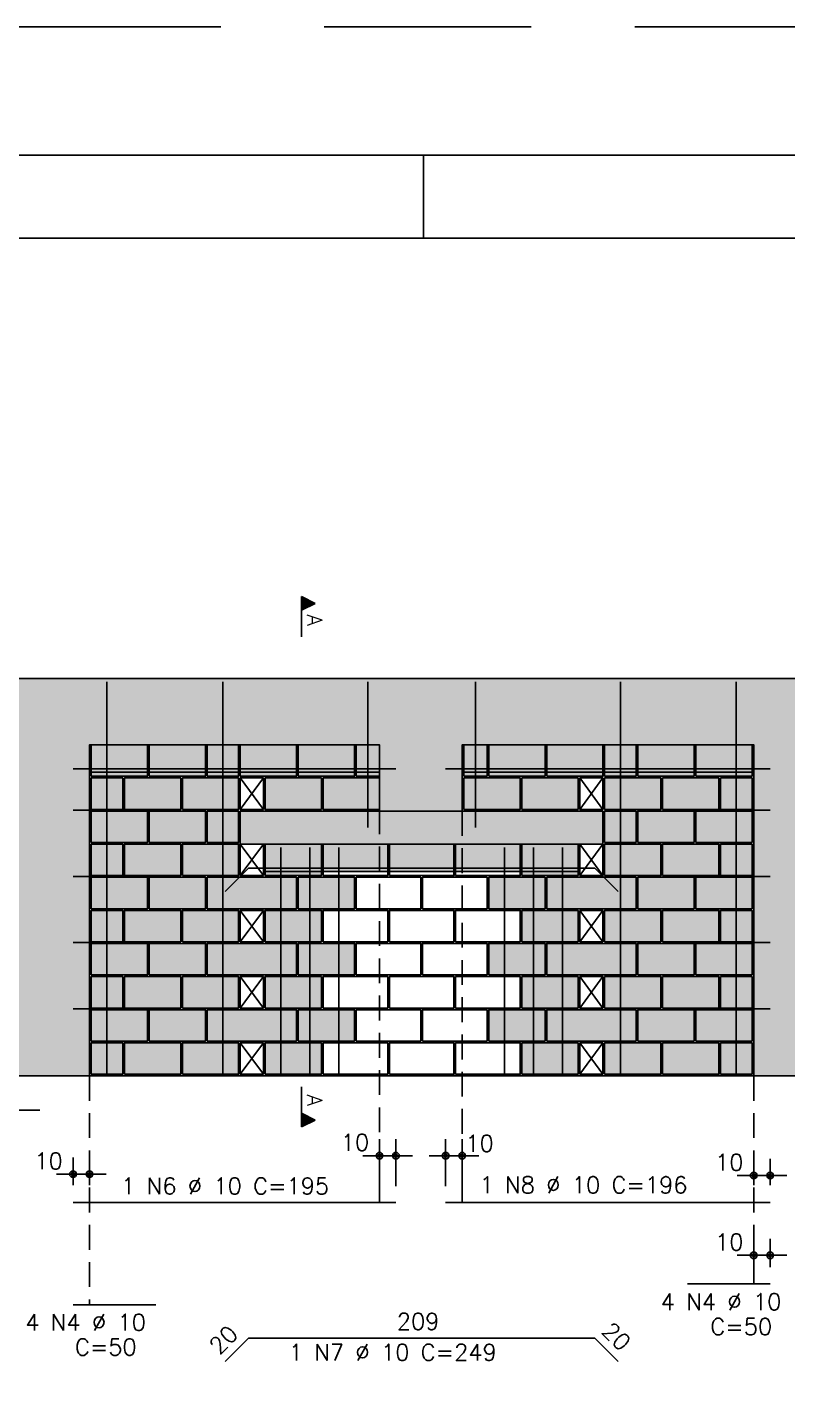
# Model space of a CAD drawing. Extents: x -1.9 to 86, y -1.5 to 61.
# Drawn here: x 16.21 to 25.39, y 44.65 to 60.95 of the extents above; entities that cross this region are included whole.
import ezdxf

# ---------------------------------------------------------------- set-up
doc = ezdxf.new("R2010")
doc.units = 0
doc.header["$MEASUREMENT"] = 0
doc.linetypes.add('ESTILO_TQS_0001', pattern=[0.45, 0.3, -0.15])
doc.linetypes.add('HIDDEN', pattern=[0.375, 0.25, -0.125])
doc.layers.get('0').update_dxf_attribs({"linetype": 'CONTINUOUS'})
doc.layers.get('Defpoints').update_dxf_attribs({"linetype": 'CONTINUOUS'})
for name, color, linetype in [('ARQ_FOLHA', 7, 'CONTINUOUS'), ('PENA_01', 1, 'CONTINUOUS'), ('PENA_02', 2, 'CONTINUOUS'), ('PENA_03', 3, 'CONTINUOUS'), ('PENA_05', 5, 'CONTINUOUS'), ('PENA_09', 254, 'CONTINUOUS'), ('PENA_11', 252, 'CONTINUOUS'), ('PENA_19', 240, 'CONTINUOUS'), ('PENA_21', 100, 'CONTINUOUS'), ('PENA_23', 50, 'CONTINUOUS'), ('PENA_28', 135, 'CONTINUOUS')]:
    doc.layers.add(name, color=color, linetype=linetype)
doc.styles.get("Standard").update_dxf_attribs({"font": 'ROMANS.SHX'})

# ---------------------------------------------------------------- blocks, each defined once
blk = doc.blocks.new('FOLHA A1 - 841 X 594')
at = {"layer": 'ARQ_FOLHA', "color": 1}
blk.add_line((-631, 584), (-631, 594), dxfattribs=at)
for points in [[(-841, 0), (0, 0), (0, 594), (-841, 594)], [(-816, 10), (-10, 10), (-10, 584), (-816, 584)]]:
    blk.add_lwpolyline(points, close=True, dxfattribs=at)
at = {"layer": 'Defpoints', "color": 8, "linetype": 'HIDDEN', "ltscale": 100}
blk.add_lwpolyline([(-860.5, 609.5), (-860.5, -15.5), (19.5, -15.5), (19.5, 609.5)], close=True, dxfattribs=at)
blk = doc.blocks.new('*U24')
blk.add_blockref('FOLHA A1 - 841 X 594', (0, 0))

msp = doc.modelspace()

# ---------------------------------------------------------------- linework, layer by layer
at = {"layer": 'PENA_01', "linetype": 'Continuous'}
for p, q in [((16.987, 51.947), (17.667, 51.947)), ((17.687, 51.947), (18.367, 51.947)), ((18.387, 51.947), (18.767, 51.947)), ((18.787, 51.947), (19.467, 51.947)), ((19.487, 51.947), (20.167, 51.947)), ((20.187, 51.947), (20.467, 51.947)), ((21.487, 51.947), (21.767, 51.947)), ((21.787, 51.947), (22.467, 51.947)), ((22.487, 51.947), (23.167, 51.947)), ((23.187, 51.947), (23.567, 51.947)), ((23.587, 51.947), (24.267, 51.947)), ((24.287, 51.947), (24.967, 51.947)), ((19.087, 50.747), (19.767, 50.747)), ((19.787, 50.747), (20.567, 50.747)), ((20.587, 50.747), (21.367, 50.747)), ((21.387, 50.747), (22.167, 50.747)), ((22.187, 50.747), (22.867, 50.747)), ((15.767, 47.863), (16.367, 47.863)), ((20.467, 46.946), (20.467, 47.513)), ((20.667, 46.946), (20.667, 47.513)), ((21.267, 46.946), (21.267, 47.513)), ((21.467, 46.946), (21.467, 47.513)), ((16.767, 46.956), (16.767, 47.289)), ((16.967, 46.956), (16.967, 47.289)), ((20.267, 47.313), (20.867, 47.313)), ((21.067, 47.313), (21.667, 47.313)), ((24.987, 46.956), (24.987, 47.273)), ((25.187, 46.956), (25.187, 47.273)), ((16.567, 47.089), (17.167, 47.089)), ((24.787, 47.073), (25.387, 47.073)), ((24.987, 45.965), (24.987, 46.309)), ((25.187, 45.965), (25.187, 46.309)), ((24.787, 46.109), (25.387, 46.109))]:
    msp.add_line(p, q, dxfattribs=at)
at = {"layer": 'PENA_01', "linetype": 'ESTILO_TQS_0001'}
for p, q in [((20.467, 51.497), (20.467, 46.746)), ((21.467, 51.477), (21.467, 46.746)), ((16.967, 48.277), (16.967, 45.51)), ((24.987, 48.277), (24.987, 45.765))]:
    msp.add_line(p, q, dxfattribs=at)
at = {"layer": 'PENA_02', "linetype": 'Continuous'}
for p, q in [((20.467, 53.077), (20.667, 53.077)), ((19.067, 51.877), (18.787, 51.877)), ((18.787, 51.877), (18.787, 51.497)), ((19.067, 51.497), (19.067, 51.877)), ((23.167, 51.877), (22.887, 51.877)), ((22.887, 51.877), (22.887, 51.497)), ((23.167, 51.497), (23.167, 51.877)), ((18.787, 51.497), (19.067, 51.497)), ((22.887, 51.497), (23.167, 51.497)), ((19.067, 51.077), (18.787, 51.077)), ((18.787, 51.077), (18.787, 50.697)), ((19.067, 50.697), (19.067, 51.077)), ((23.167, 51.077), (22.887, 51.077)), ((22.887, 51.077), (22.887, 50.697)), ((23.167, 50.697), (23.167, 51.077)), ((18.787, 50.697), (19.067, 50.697)), ((22.887, 50.697), (23.167, 50.697)), ((19.067, 50.277), (18.787, 50.277)), ((18.787, 50.277), (18.787, 49.897)), ((19.067, 49.897), (19.067, 50.277)), ((23.167, 50.277), (22.887, 50.277)), ((22.887, 50.277), (22.887, 49.897)), ((23.167, 49.897), (23.167, 50.277)), ((18.787, 49.897), (19.067, 49.897)), ((22.887, 49.897), (23.167, 49.897)), ((19.067, 49.477), (18.787, 49.477)), ((18.787, 49.477), (18.787, 49.097)), ((19.067, 49.097), (19.067, 49.477)), ((23.167, 49.477), (22.887, 49.477)), ((22.887, 49.477), (22.887, 49.097)), ((23.167, 49.097), (23.167, 49.477)), ((18.787, 49.097), (19.067, 49.097)), ((22.887, 49.097), (23.167, 49.097)), ((19.067, 48.677), (18.787, 48.677)), ((18.787, 48.677), (18.787, 48.297)), ((19.067, 48.297), (19.067, 48.677)), ((23.167, 48.677), (22.887, 48.677)), ((22.887, 48.677), (22.887, 48.297)), ((23.167, 48.297), (23.167, 48.677)), ((9.487, 48.277), (32.467, 48.277)), ((18.787, 48.297), (19.067, 48.297)), ((22.887, 48.297), (23.167, 48.297))]:
    msp.add_line(p, q, dxfattribs=at)
for points in [[(9.487, 53.077), (32.467, 53.077), (32.467, 52.277), (30.687, 52.277), (30.687, 48.277)], [(30.687, 48.277), (29.687, 48.277), (29.687, 52.277), (25.987, 52.277), (25.987, 48.277), (24.987, 48.277), (24.987, 52.277), (21.467, 52.277), (21.467, 51.477), (20.467, 51.477), (20.467, 52.277), (16.967, 52.277), (16.967, 48.277), (15.967, 48.277)], [(16.987, 51.897), (17.667, 51.897), (17.667, 52.277), (16.987, 52.277), (16.987, 51.897)], [(17.687, 51.897), (18.367, 51.897), (18.367, 52.277), (17.687, 52.277), (17.687, 51.897)], [(18.387, 51.897), (18.767, 51.897), (18.767, 52.277), (18.387, 52.277), (18.387, 51.897)], [(18.787, 51.897), (19.467, 51.897), (19.467, 52.277), (18.787, 52.277), (18.787, 51.897)], [(19.487, 51.897), (20.167, 51.897), (20.167, 52.277), (19.487, 52.277), (19.487, 51.897)], [(20.187, 51.897), (20.467, 51.897), (20.467, 52.277), (20.187, 52.277), (20.187, 51.897)], [(21.487, 51.897), (21.767, 51.897), (21.767, 52.277), (21.487, 52.277), (21.487, 51.897)], [(21.787, 51.897), (22.467, 51.897), (22.467, 52.277), (21.787, 52.277), (21.787, 51.897)], [(22.487, 51.897), (23.167, 51.897), (23.167, 52.277), (22.487, 52.277), (22.487, 51.897)], [(23.187, 51.897), (23.567, 51.897), (23.567, 52.277), (23.187, 52.277), (23.187, 51.897)], [(23.587, 51.897), (24.267, 51.897), (24.267, 52.277), (23.587, 52.277), (23.587, 51.897)], [(24.287, 51.897), (24.967, 51.897), (24.967, 52.277), (24.287, 52.277), (24.287, 51.897)], [(16.987, 51.497), (17.367, 51.497), (17.367, 51.877), (16.987, 51.877), (16.987, 51.497)], [(17.387, 51.497), (18.067, 51.497), (18.067, 51.877), (17.387, 51.877), (17.387, 51.497)], [(18.087, 51.497), (18.767, 51.497), (18.767, 51.877), (18.087, 51.877), (18.087, 51.497)], [(19.767, 51.497), (19.087, 51.497), (19.087, 51.877), (19.767, 51.877), (19.767, 51.497)], [(20.467, 51.497), (19.787, 51.497), (19.787, 51.877), (20.467, 51.877), (20.467, 51.497)], [(21.487, 51.497), (22.167, 51.497), (22.167, 51.877), (21.487, 51.877), (21.487, 51.497)], [(22.187, 51.497), (22.867, 51.497), (22.867, 51.877), (22.187, 51.877), (22.187, 51.497)], [(23.187, 51.497), (23.867, 51.497), (23.867, 51.877), (23.187, 51.877), (23.187, 51.497)], [(23.887, 51.497), (24.567, 51.497), (24.567, 51.877), (23.887, 51.877), (23.887, 51.497)], [(24.587, 51.497), (24.967, 51.497), (24.967, 51.877), (24.587, 51.877), (24.587, 51.497)], [(16.987, 51.097), (17.667, 51.097), (17.667, 51.477), (16.987, 51.477), (16.987, 51.097)], [(17.687, 51.097), (18.367, 51.097), (18.367, 51.477), (17.687, 51.477), (17.687, 51.097)], [(18.387, 51.097), (18.767, 51.097), (18.767, 51.477), (18.387, 51.477), (18.387, 51.097)], [(18.787, 51.077), (18.787, 51.477), (23.167, 51.477), (23.167, 51.077), (18.787, 51.077)], [(23.187, 51.097), (23.567, 51.097), (23.567, 51.477), (23.187, 51.477), (23.187, 51.097)], [(23.587, 51.097), (24.267, 51.097), (24.267, 51.477), (23.587, 51.477), (23.587, 51.097)], [(24.287, 51.097), (24.967, 51.097), (24.967, 51.477), (24.287, 51.477), (24.287, 51.097)], [(16.987, 50.697), (17.367, 50.697), (17.367, 51.077), (16.987, 51.077), (16.987, 50.697)], [(17.387, 50.697), (18.067, 50.697), (18.067, 51.077), (17.387, 51.077), (17.387, 50.697)], [(18.087, 50.697), (18.767, 50.697), (18.767, 51.077), (18.087, 51.077), (18.087, 50.697)], [(19.087, 50.697), (19.767, 50.697), (19.767, 51.077), (19.087, 51.077), (19.087, 50.697)], [(19.787, 50.697), (20.567, 50.697), (20.567, 51.077), (19.787, 51.077), (19.787, 50.697)], [(20.587, 50.697), (21.367, 50.697), (21.367, 51.077), (20.587, 51.077), (20.587, 50.697)], [(21.387, 50.697), (22.167, 50.697), (22.167, 51.077), (21.387, 51.077), (21.387, 50.697)], [(22.187, 50.697), (22.867, 50.697), (22.867, 51.077), (22.187, 51.077), (22.187, 50.697)], [(23.187, 50.697), (23.867, 50.697), (23.867, 51.077), (23.187, 51.077), (23.187, 50.697)], [(23.887, 50.697), (24.567, 50.697), (24.567, 51.077), (23.887, 51.077), (23.887, 50.697)], [(24.587, 50.697), (24.967, 50.697), (24.967, 51.077), (24.587, 51.077), (24.587, 50.697)], [(16.987, 50.297), (17.667, 50.297), (17.667, 50.677), (16.987, 50.677), (16.987, 50.297)], [(17.687, 50.297), (18.367, 50.297), (18.367, 50.677), (17.687, 50.677), (17.687, 50.297)], [(18.387, 50.297), (19.467, 50.297), (19.467, 50.677), (18.387, 50.677), (18.387, 50.297)], [(19.487, 50.297), (20.167, 50.297), (20.167, 50.677), (19.487, 50.677), (19.487, 50.297)], [(20.187, 50.297), (20.967, 50.297), (20.967, 50.677), (20.187, 50.677), (20.187, 50.297)], [(20.987, 50.297), (21.767, 50.297), (21.767, 50.677), (20.987, 50.677), (20.987, 50.297)], [(21.787, 50.297), (22.467, 50.297), (22.467, 50.677), (21.787, 50.677), (21.787, 50.297)], [(22.487, 50.297), (23.567, 50.297), (23.567, 50.677), (22.487, 50.677), (22.487, 50.297)], [(23.587, 50.297), (24.267, 50.297), (24.267, 50.677), (23.587, 50.677), (23.587, 50.297)], [(24.287, 50.297), (24.967, 50.297), (24.967, 50.677), (24.287, 50.677), (24.287, 50.297)], [(16.987, 49.897), (17.367, 49.897), (17.367, 50.277), (16.987, 50.277), (16.987, 49.897)], [(17.387, 49.897), (18.067, 49.897), (18.067, 50.277), (17.387, 50.277), (17.387, 49.897)], [(18.087, 49.897), (18.767, 49.897), (18.767, 50.277), (18.087, 50.277), (18.087, 49.897)], [(19.087, 49.897), (19.767, 49.897), (19.767, 50.277), (19.087, 50.277), (19.087, 49.897)], [(19.787, 49.897), (20.567, 49.897), (20.567, 50.277), (19.787, 50.277), (19.787, 49.897)], [(20.587, 49.897), (21.367, 49.897), (21.367, 50.277), (20.587, 50.277), (20.587, 49.897)], [(21.387, 49.897), (22.167, 49.897), (22.167, 50.277), (21.387, 50.277), (21.387, 49.897)], [(22.187, 49.897), (22.867, 49.897), (22.867, 50.277), (22.187, 50.277), (22.187, 49.897)], [(23.187, 49.897), (23.867, 49.897), (23.867, 50.277), (23.187, 50.277), (23.187, 49.897)], [(23.887, 49.897), (24.567, 49.897), (24.567, 50.277), (23.887, 50.277), (23.887, 49.897)], [(24.587, 49.897), (24.967, 49.897), (24.967, 50.277), (24.587, 50.277), (24.587, 49.897)], [(16.987, 49.497), (17.667, 49.497), (17.667, 49.877), (16.987, 49.877), (16.987, 49.497)], [(17.687, 49.497), (18.367, 49.497), (18.367, 49.877), (17.687, 49.877), (17.687, 49.497)], [(18.387, 49.497), (19.467, 49.497), (19.467, 49.877), (18.387, 49.877), (18.387, 49.497)], [(19.487, 49.497), (20.167, 49.497), (20.167, 49.877), (19.487, 49.877), (19.487, 49.497)], [(20.187, 49.497), (20.967, 49.497), (20.967, 49.877), (20.187, 49.877), (20.187, 49.497)], [(20.987, 49.497), (21.767, 49.497), (21.767, 49.877), (20.987, 49.877), (20.987, 49.497)], [(21.787, 49.497), (22.467, 49.497), (22.467, 49.877), (21.787, 49.877), (21.787, 49.497)], [(22.487, 49.497), (23.567, 49.497), (23.567, 49.877), (22.487, 49.877), (22.487, 49.497)], [(23.587, 49.497), (24.267, 49.497), (24.267, 49.877), (23.587, 49.877), (23.587, 49.497)], [(24.287, 49.497), (24.967, 49.497), (24.967, 49.877), (24.287, 49.877), (24.287, 49.497)], [(16.987, 49.097), (17.367, 49.097), (17.367, 49.477), (16.987, 49.477), (16.987, 49.097)], [(17.387, 49.097), (18.067, 49.097), (18.067, 49.477), (17.387, 49.477), (17.387, 49.097)], [(18.087, 49.097), (18.767, 49.097), (18.767, 49.477), (18.087, 49.477), (18.087, 49.097)], [(19.087, 49.097), (19.767, 49.097), (19.767, 49.477), (19.087, 49.477), (19.087, 49.097)], [(19.787, 49.097), (20.567, 49.097), (20.567, 49.477), (19.787, 49.477), (19.787, 49.097)], [(20.587, 49.097), (21.367, 49.097), (21.367, 49.477), (20.587, 49.477), (20.587, 49.097)], [(21.387, 49.097), (22.167, 49.097), (22.167, 49.477), (21.387, 49.477), (21.387, 49.097)], [(22.187, 49.097), (22.867, 49.097), (22.867, 49.477), (22.187, 49.477), (22.187, 49.097)], [(23.187, 49.097), (23.867, 49.097), (23.867, 49.477), (23.187, 49.477), (23.187, 49.097)], [(23.887, 49.097), (24.567, 49.097), (24.567, 49.477), (23.887, 49.477), (23.887, 49.097)], [(24.587, 49.097), (24.967, 49.097), (24.967, 49.477), (24.587, 49.477), (24.587, 49.097)], [(16.987, 48.697), (17.667, 48.697), (17.667, 49.077), (16.987, 49.077), (16.987, 48.697)], [(17.687, 48.697), (18.367, 48.697), (18.367, 49.077), (17.687, 49.077), (17.687, 48.697)], [(18.387, 48.697), (19.467, 48.697), (19.467, 49.077), (18.387, 49.077), (18.387, 48.697)], [(19.487, 48.697), (20.167, 48.697), (20.167, 49.077), (19.487, 49.077), (19.487, 48.697)], [(20.187, 48.697), (20.967, 48.697), (20.967, 49.077), (20.187, 49.077), (20.187, 48.697)], [(20.987, 48.697), (21.767, 48.697), (21.767, 49.077), (20.987, 49.077), (20.987, 48.697)], [(21.787, 48.697), (22.467, 48.697), (22.467, 49.077), (21.787, 49.077), (21.787, 48.697)], [(22.487, 48.697), (23.567, 48.697), (23.567, 49.077), (22.487, 49.077), (22.487, 48.697)], [(23.587, 48.697), (24.267, 48.697), (24.267, 49.077), (23.587, 49.077), (23.587, 48.697)], [(24.287, 48.697), (24.967, 48.697), (24.967, 49.077), (24.287, 49.077), (24.287, 48.697)], [(16.987, 48.297), (17.367, 48.297), (17.367, 48.677), (16.987, 48.677), (16.987, 48.297)], [(17.387, 48.297), (18.067, 48.297), (18.067, 48.677), (17.387, 48.677), (17.387, 48.297)], [(18.087, 48.297), (18.767, 48.297), (18.767, 48.677), (18.087, 48.677), (18.087, 48.297)], [(19.087, 48.297), (19.767, 48.297), (19.767, 48.677), (19.087, 48.677), (19.087, 48.297)], [(19.787, 48.297), (20.567, 48.297), (20.567, 48.677), (19.787, 48.677), (19.787, 48.297)], [(20.587, 48.297), (21.367, 48.297), (21.367, 48.677), (20.587, 48.677), (20.587, 48.297)], [(21.387, 48.297), (22.167, 48.297), (22.167, 48.677), (21.387, 48.677), (21.387, 48.297)], [(22.187, 48.297), (22.867, 48.297), (22.867, 48.677), (22.187, 48.677), (22.187, 48.297)], [(23.187, 48.297), (23.867, 48.297), (23.867, 48.677), (23.187, 48.677), (23.187, 48.297)], [(23.887, 48.297), (24.567, 48.297), (24.567, 48.677), (23.887, 48.677), (23.887, 48.297)], [(24.587, 48.297), (24.967, 48.297), (24.967, 48.677), (24.587, 48.677), (24.587, 48.297)]]:
    msp.add_lwpolyline(points, dxfattribs=at)
for centre, radius in [((20.467, 47.313), 0.04), ((20.467, 47.313), 0.02), ((20.667, 47.313), 0.04), ((20.667, 47.313), 0.02), ((21.267, 47.313), 0.04), ((21.267, 47.313), 0.02), ((21.467, 47.313), 0.04), ((21.467, 47.313), 0.02), ((16.767, 47.089), 0.04), ((16.767, 47.089), 0.02), ((16.967, 47.089), 0.04), ((16.967, 47.089), 0.02), ((24.987, 47.073), 0.04), ((25.187, 47.073), 0.04), ((24.987, 47.073), 0.02), ((25.187, 47.073), 0.02), ((24.987, 46.109), 0.04), ((24.987, 46.109), 0.02), ((25.187, 46.109), 0.04), ((25.187, 46.109), 0.02)]:
    msp.add_circle(centre, radius, dxfattribs=at)
at = {"layer": 'PENA_03', "linetype": 'Continuous'}
for p, q in [((19.527, 53.583), (19.527, 54.069)), ((19.527, 54.069), (19.693, 53.986)), ((19.528, 54.068), (19.528, 53.905)), ((19.528, 54.068), (19.692, 53.986)), ((19.692, 53.986), (19.528, 53.905)), ((19.693, 53.986), (19.528, 53.904)), ((19.54, 54.063), (19.54, 53.91)), ((19.553, 54.057), (19.553, 53.916)), ((19.565, 54.05), (19.565, 53.923)), ((19.578, 54.044), (19.578, 53.929)), ((19.591, 54.037), (19.591, 53.935)), ((19.604, 54.031), (19.604, 53.942)), ((19.616, 54.025), (19.616, 53.948)), ((19.629, 54.018), (19.629, 53.954)), ((19.642, 54.012), (19.642, 53.961)), ((19.655, 54.006), (19.655, 53.967)), ((19.668, 53.999), (19.668, 53.974)), ((19.68, 53.993), (19.68, 53.98)), ((19.528, 53.904), (19.528, 53.583)), ((18.787, 51.497), (19.067, 51.877)), ((19.067, 51.497), (18.787, 51.877)), ((22.887, 51.497), (23.167, 51.877)), ((23.167, 51.497), (22.887, 51.877)), ((18.787, 50.697), (19.067, 51.077)), ((19.067, 50.697), (18.787, 51.077)), ((22.887, 50.697), (23.167, 51.077)), ((23.167, 50.697), (22.887, 51.077)), ((18.787, 49.897), (19.067, 50.277)), ((19.067, 49.897), (18.787, 50.277)), ((22.887, 49.897), (23.167, 50.277)), ((23.167, 49.897), (22.887, 50.277)), ((18.787, 49.097), (19.067, 49.477)), ((19.067, 49.097), (18.787, 49.477)), ((22.887, 49.097), (23.167, 49.477)), ((23.167, 49.097), (22.887, 49.477)), ((18.787, 48.297), (19.067, 48.677)), ((19.067, 48.297), (18.787, 48.677)), ((22.887, 48.297), (23.167, 48.677)), ((23.167, 48.297), (22.887, 48.677)), ((19.527, 48.146), (19.527, 47.66)), ((19.528, 47.825), (19.528, 48.146)), ((19.528, 47.661), (19.528, 47.825)), ((19.692, 47.743), (19.528, 47.825)), ((19.693, 47.743), (19.528, 47.825)), ((19.54, 47.666), (19.54, 47.819)), ((19.553, 47.673), (19.553, 47.813)), ((19.565, 47.679), (19.565, 47.807)), ((19.578, 47.685), (19.578, 47.8)), ((19.591, 47.692), (19.591, 47.794)), ((19.604, 47.698), (19.604, 47.787)), ((19.616, 47.705), (19.616, 47.781)), ((19.629, 47.711), (19.629, 47.775)), ((19.642, 47.717), (19.642, 47.768)), ((19.655, 47.724), (19.655, 47.762)), ((19.527, 47.66), (19.693, 47.743)), ((19.528, 47.661), (19.692, 47.743)), ((19.668, 47.73), (19.668, 47.756)), ((19.68, 47.736), (19.68, 47.749)), ((16.767, 46.756), (16.767, 46.756)), ((16.967, 46.756), (16.967, 46.756)), ((20.467, 46.746), (20.467, 46.746)), ((20.667, 46.746), (20.667, 46.746)), ((21.267, 46.746), (21.267, 46.746)), ((21.467, 46.746), (21.467, 46.746)), ((24.987, 46.756), (24.987, 46.756)), ((25.187, 46.756), (25.187, 46.756)), ((24.987, 45.765), (24.987, 45.765)), ((25.187, 45.765), (25.187, 45.765))]:
    msp.add_line(p, q, dxfattribs=at)
at = {"layer": 'PENA_05', "linetype": 'Continuous'}
for p, q in [((17.177, 48.277), (17.177, 53.037)), ((18.577, 48.277), (18.577, 53.037)), ((20.327, 51.277), (20.327, 53.037)), ((21.627, 51.277), (21.627, 53.037)), ((23.377, 48.277), (23.377, 53.037)), ((24.777, 48.277), (24.777, 53.037)), ((16.767, 51.987), (20.667, 51.987)), ((21.267, 51.987), (25.187, 51.987)), ((16.767, 51.487), (17.767, 51.487)), ((24.187, 51.487), (25.187, 51.487)), ((19.277, 48.277), (19.277, 51.037)), ((19.627, 48.277), (19.627, 51.037)), ((19.977, 48.277), (19.977, 51.037)), ((21.977, 48.277), (21.977, 51.037)), ((22.327, 48.277), (22.327, 51.037)), ((22.677, 48.277), (22.677, 51.037)), ((18.604, 50.504), (18.887, 50.787)), ((18.887, 50.787), (23.067, 50.787)), ((23.067, 50.787), (23.35, 50.504)), ((16.767, 50.687), (17.767, 50.687)), ((24.187, 50.687), (25.187, 50.687)), ((16.767, 49.887), (17.767, 49.887)), ((24.187, 49.887), (25.187, 49.887)), ((16.767, 49.087), (17.767, 49.087)), ((24.187, 49.087), (25.187, 49.087)), ((16.767, 46.746), (20.667, 46.746)), ((21.267, 46.746), (25.187, 46.746)), ((24.187, 45.765), (25.187, 45.765)), ((16.767, 45.51), (17.767, 45.51)), ((18.604, 44.827), (18.887, 45.11)), ((18.887, 45.11), (23.067, 45.11)), ((23.067, 45.11), (23.35, 44.827))]:
    msp.add_line(p, q, dxfattribs=at)
at = {"layer": 'PENA_09', "linetype": 'Continuous'}
for points in [[(16.987, 51.947), (17.667, 51.947), (17.667, 52.277), (16.987, 52.277), (16.987, 51.947)], [(17.687, 51.947), (18.367, 51.947), (18.367, 52.277), (17.687, 52.277), (17.687, 51.947)], [(18.387, 51.947), (18.767, 51.947), (18.767, 52.277), (18.387, 52.277), (18.387, 51.947)], [(18.787, 51.947), (19.467, 51.947), (19.467, 52.277), (18.787, 52.277), (18.787, 51.947)], [(19.487, 51.947), (20.167, 51.947), (20.167, 52.277), (19.487, 52.277), (19.487, 51.947)], [(20.187, 51.947), (20.467, 51.947), (20.467, 52.277), (20.187, 52.277), (20.187, 51.947)], [(21.487, 51.947), (21.767, 51.947), (21.767, 52.277), (21.487, 52.277), (21.487, 51.947)], [(21.787, 51.947), (22.467, 51.947), (22.467, 52.277), (21.787, 52.277), (21.787, 51.947)], [(22.487, 51.947), (23.167, 51.947), (23.167, 52.277), (22.487, 52.277), (22.487, 51.947)], [(23.187, 51.947), (23.567, 51.947), (23.567, 52.277), (23.187, 52.277), (23.187, 51.947)], [(23.587, 51.947), (24.267, 51.947), (24.267, 52.277), (23.587, 52.277), (23.587, 51.947)], [(24.287, 51.947), (24.967, 51.947), (24.967, 52.277), (24.287, 52.277), (24.287, 51.947)], [(19.087, 50.747), (19.767, 50.747), (19.767, 51.077), (19.087, 51.077), (19.087, 50.747)], [(19.787, 50.747), (20.567, 50.747), (20.567, 51.077), (19.787, 51.077), (19.787, 50.747)], [(20.587, 50.747), (21.367, 50.747), (21.367, 51.077), (20.587, 51.077), (20.587, 50.747)], [(21.387, 50.747), (22.167, 50.747), (22.167, 51.077), (21.387, 51.077), (21.387, 50.747)], [(22.187, 50.747), (22.867, 50.747), (22.867, 51.077), (22.187, 51.077), (22.187, 50.747)]]:
    msp.add_lwpolyline(points, dxfattribs=at)
for points in [[(16.987, 51.947), (17.667, 51.947), (17.667, 52.277)], [(16.987, 51.947), (17.667, 52.277), (16.987, 52.277)], [(16.987, 51.947), (16.987, 52.277), (16.987, 51.947)], [(17.687, 51.947), (18.367, 51.947), (18.367, 52.277)], [(17.687, 51.947), (18.367, 52.277), (17.687, 52.277)], [(17.687, 51.947), (17.687, 52.277), (17.687, 51.947)], [(18.387, 51.947), (18.767, 51.947), (18.767, 52.277)], [(18.387, 51.947), (18.767, 52.277), (18.387, 52.277)], [(18.387, 51.947), (18.387, 52.277), (18.387, 51.947)], [(18.787, 51.947), (19.467, 51.947), (19.467, 52.277)], [(18.787, 51.947), (19.467, 52.277), (18.787, 52.277)], [(18.787, 51.947), (18.787, 52.277), (18.787, 51.947)], [(19.487, 51.947), (20.167, 51.947), (20.167, 52.277)], [(19.487, 51.947), (20.167, 52.277), (19.487, 52.277)], [(19.487, 51.947), (19.487, 52.277), (19.487, 51.947)], [(20.187, 51.947), (20.467, 51.947), (20.467, 52.277)], [(20.187, 51.947), (20.467, 52.277), (20.187, 52.277)], [(20.187, 51.947), (20.187, 52.277), (20.187, 51.947)], [(21.487, 51.947), (21.767, 51.947), (21.767, 52.277)], [(21.487, 51.947), (21.767, 52.277), (21.487, 52.277)], [(21.487, 51.947), (21.487, 52.277), (21.487, 51.947)], [(21.787, 51.947), (22.467, 51.947), (22.467, 52.277)], [(21.787, 51.947), (22.467, 52.277), (21.787, 52.277)], [(21.787, 51.947), (21.787, 52.277), (21.787, 51.947)], [(22.487, 51.947), (23.167, 51.947), (23.167, 52.277)], [(22.487, 51.947), (23.167, 52.277), (22.487, 52.277)], [(22.487, 51.947), (22.487, 52.277), (22.487, 51.947)], [(23.187, 51.947), (23.567, 51.947), (23.567, 52.277)], [(23.187, 51.947), (23.567, 52.277), (23.187, 52.277)], [(23.187, 51.947), (23.187, 52.277), (23.187, 51.947)], [(23.587, 51.947), (24.267, 51.947), (24.267, 52.277)], [(23.587, 51.947), (24.267, 52.277), (23.587, 52.277)], [(23.587, 51.947), (23.587, 52.277), (23.587, 51.947)], [(24.287, 51.947), (24.967, 51.947), (24.967, 52.277)], [(24.287, 51.947), (24.967, 52.277), (24.287, 52.277)], [(24.287, 51.947), (24.287, 52.277), (24.287, 51.947)], [(19.087, 50.747), (19.767, 50.747), (19.767, 51.077)], [(19.087, 50.747), (19.767, 51.077), (19.087, 51.077)], [(19.087, 50.747), (19.087, 51.077), (19.087, 50.747)], [(19.787, 50.747), (20.567, 50.747), (20.567, 51.077)], [(19.787, 50.747), (20.567, 51.077), (19.787, 51.077)], [(19.787, 50.747), (19.787, 51.077), (19.787, 50.747)], [(20.587, 50.747), (21.367, 50.747), (21.367, 51.077)], [(20.587, 50.747), (21.367, 51.077), (20.587, 51.077)], [(20.587, 50.747), (20.587, 51.077), (20.587, 50.747)], [(21.387, 50.747), (22.167, 50.747), (22.167, 51.077)], [(21.387, 50.747), (22.167, 51.077), (21.387, 51.077)], [(21.387, 50.747), (21.387, 51.077), (21.387, 50.747)], [(22.187, 50.747), (22.867, 50.747), (22.867, 51.077)], [(22.187, 50.747), (22.867, 51.077), (22.187, 51.077)], [(22.187, 50.747), (22.187, 51.077), (22.187, 50.747)]]:
    msp.add_solid(points, dxfattribs=at)
at = {"layer": 'PENA_11', "linetype": 'Continuous'}
for points in [[(9.487, 53.077), (32.467, 53.077), (11.267, 52.277)], [(12.267, 52.277), (11.267, 52.277), (32.467, 53.077)], [(12.267, 52.277), (32.467, 53.077), (15.967, 52.277)], [(15.967, 52.277), (32.467, 53.077), (16.967, 52.277)], [(32.467, 53.077), (20.467, 52.277), (16.967, 52.277)], [(20.467, 52.277), (32.467, 53.077), (21.467, 52.277)], [(32.467, 53.077), (24.987, 52.277), (21.467, 52.277)], [(32.467, 53.077), (25.987, 52.277), (24.987, 52.277)], [(16.967, 48.277), (15.967, 48.277), (16.967, 52.277)], [(15.967, 48.277), (15.967, 52.277), (16.967, 52.277)], [(21.467, 51.477), (20.467, 51.477), (21.467, 52.277)], [(20.467, 51.477), (20.467, 52.277), (21.467, 52.277)], [(25.987, 52.277), (25.987, 48.277), (24.987, 52.277)], [(24.987, 52.277), (25.987, 48.277), (24.987, 48.277)], [(18.787, 51.077), (18.787, 51.477), (23.167, 51.477)], [(18.787, 51.077), (23.167, 51.477), (23.167, 51.077)], [(18.787, 51.077), (23.167, 51.077), (18.787, 51.077)]]:
    msp.add_solid(points, dxfattribs=at)
at = {"layer": 'PENA_19', "linetype": 'Continuous'}
for points in [[(18.387, 50.297), (19.467, 50.297), (19.467, 50.677), (18.387, 50.677), (18.387, 50.297)], [(22.487, 50.297), (23.567, 50.297), (23.567, 50.677), (22.487, 50.677), (22.487, 50.297)], [(18.387, 49.497), (19.467, 49.497), (19.467, 49.877), (18.387, 49.877), (18.387, 49.497)], [(22.487, 49.497), (23.567, 49.497), (23.567, 49.877), (22.487, 49.877), (22.487, 49.497)], [(18.387, 48.697), (19.467, 48.697), (19.467, 49.077), (18.387, 49.077), (18.387, 48.697)], [(22.487, 48.697), (23.567, 48.697), (23.567, 49.077), (22.487, 49.077), (22.487, 48.697)]]:
    msp.add_lwpolyline(points, dxfattribs=at)
for points in [[(18.387, 50.297), (19.467, 50.297), (19.467, 50.677)], [(18.387, 50.297), (19.467, 50.677), (18.387, 50.677)], [(18.387, 50.297), (18.387, 50.677), (18.387, 50.297)], [(22.487, 50.297), (23.567, 50.297), (23.567, 50.677)], [(22.487, 50.297), (23.567, 50.677), (22.487, 50.677)], [(22.487, 50.297), (22.487, 50.677), (22.487, 50.297)], [(18.387, 49.497), (19.467, 49.497), (19.467, 49.877)], [(18.387, 49.497), (19.467, 49.877), (18.387, 49.877)], [(18.387, 49.497), (18.387, 49.877), (18.387, 49.497)], [(22.487, 49.497), (23.567, 49.497), (23.567, 49.877)], [(22.487, 49.497), (23.567, 49.877), (22.487, 49.877)], [(22.487, 49.497), (22.487, 49.877), (22.487, 49.497)], [(18.387, 48.697), (19.467, 48.697), (19.467, 49.077)], [(18.387, 48.697), (19.467, 49.077), (18.387, 49.077)], [(18.387, 48.697), (18.387, 49.077), (18.387, 48.697)], [(22.487, 48.697), (23.567, 48.697), (23.567, 49.077)], [(22.487, 48.697), (23.567, 49.077), (22.487, 49.077)], [(22.487, 48.697), (22.487, 49.077), (22.487, 48.697)]]:
    msp.add_solid(points, dxfattribs=at)
at = {"layer": 'PENA_21', "linetype": 'Continuous'}
for points in [[(16.987, 51.897), (17.667, 51.897), (17.667, 51.947), (16.987, 51.947), (16.987, 51.897)], [(17.387, 51.497), (18.067, 51.497), (18.067, 51.877), (17.387, 51.877), (17.387, 51.497)], [(17.687, 51.897), (18.367, 51.897), (18.367, 51.947), (17.687, 51.947), (17.687, 51.897)], [(18.087, 51.497), (18.767, 51.497), (18.767, 51.877), (18.087, 51.877), (18.087, 51.497)], [(18.787, 51.897), (19.467, 51.897), (19.467, 51.947), (18.787, 51.947), (18.787, 51.897)], [(19.767, 51.497), (19.087, 51.497), (19.087, 51.877), (19.767, 51.877), (19.767, 51.497)], [(19.487, 51.897), (20.167, 51.897), (20.167, 51.947), (19.487, 51.947), (19.487, 51.897)], [(20.467, 51.497), (19.787, 51.497), (19.787, 51.877), (20.467, 51.877), (20.467, 51.497)], [(21.487, 51.497), (22.167, 51.497), (22.167, 51.877), (21.487, 51.877), (21.487, 51.497)], [(21.787, 51.897), (22.467, 51.897), (22.467, 51.947), (21.787, 51.947), (21.787, 51.897)], [(22.187, 51.497), (22.867, 51.497), (22.867, 51.877), (22.187, 51.877), (22.187, 51.497)], [(22.487, 51.897), (23.167, 51.897), (23.167, 51.947), (22.487, 51.947), (22.487, 51.897)], [(23.187, 51.497), (23.867, 51.497), (23.867, 51.877), (23.187, 51.877), (23.187, 51.497)], [(23.587, 51.897), (24.267, 51.897), (24.267, 51.947), (23.587, 51.947), (23.587, 51.897)], [(23.887, 51.497), (24.567, 51.497), (24.567, 51.877), (23.887, 51.877), (23.887, 51.497)], [(24.287, 51.897), (24.967, 51.897), (24.967, 51.947), (24.287, 51.947), (24.287, 51.897)], [(16.987, 51.097), (17.667, 51.097), (17.667, 51.477), (16.987, 51.477), (16.987, 51.097)], [(17.687, 51.097), (18.367, 51.097), (18.367, 51.477), (17.687, 51.477), (17.687, 51.097)], [(23.587, 51.097), (24.267, 51.097), (24.267, 51.477), (23.587, 51.477), (23.587, 51.097)], [(24.287, 51.097), (24.967, 51.097), (24.967, 51.477), (24.287, 51.477), (24.287, 51.097)], [(17.387, 50.697), (18.067, 50.697), (18.067, 51.077), (17.387, 51.077), (17.387, 50.697)], [(18.087, 50.697), (18.767, 50.697), (18.767, 51.077), (18.087, 51.077), (18.087, 50.697)], [(23.187, 50.697), (23.867, 50.697), (23.867, 51.077), (23.187, 51.077), (23.187, 50.697)], [(23.887, 50.697), (24.567, 50.697), (24.567, 51.077), (23.887, 51.077), (23.887, 50.697)], [(19.087, 50.697), (19.767, 50.697), (19.767, 50.747), (19.087, 50.747), (19.087, 50.697)], [(22.187, 50.697), (22.867, 50.697), (22.867, 50.747), (22.187, 50.747), (22.187, 50.697)], [(16.987, 50.297), (17.667, 50.297), (17.667, 50.677), (16.987, 50.677), (16.987, 50.297)], [(17.687, 50.297), (18.367, 50.297), (18.367, 50.677), (17.687, 50.677), (17.687, 50.297)], [(19.487, 50.297), (20.167, 50.297), (20.167, 50.677), (19.487, 50.677), (19.487, 50.297)], [(21.787, 50.297), (22.467, 50.297), (22.467, 50.677), (21.787, 50.677), (21.787, 50.297)], [(23.587, 50.297), (24.267, 50.297), (24.267, 50.677), (23.587, 50.677), (23.587, 50.297)], [(24.287, 50.297), (24.967, 50.297), (24.967, 50.677), (24.287, 50.677), (24.287, 50.297)], [(17.387, 49.897), (18.067, 49.897), (18.067, 50.277), (17.387, 50.277), (17.387, 49.897)], [(18.087, 49.897), (18.767, 49.897), (18.767, 50.277), (18.087, 50.277), (18.087, 49.897)], [(19.087, 49.897), (19.767, 49.897), (19.767, 50.277), (19.087, 50.277), (19.087, 49.897)], [(22.187, 49.897), (22.867, 49.897), (22.867, 50.277), (22.187, 50.277), (22.187, 49.897)], [(23.187, 49.897), (23.867, 49.897), (23.867, 50.277), (23.187, 50.277), (23.187, 49.897)], [(23.887, 49.897), (24.567, 49.897), (24.567, 50.277), (23.887, 50.277), (23.887, 49.897)], [(16.987, 49.497), (17.667, 49.497), (17.667, 49.877), (16.987, 49.877), (16.987, 49.497)], [(17.687, 49.497), (18.367, 49.497), (18.367, 49.877), (17.687, 49.877), (17.687, 49.497)], [(19.487, 49.497), (20.167, 49.497), (20.167, 49.877), (19.487, 49.877), (19.487, 49.497)], [(21.787, 49.497), (22.467, 49.497), (22.467, 49.877), (21.787, 49.877), (21.787, 49.497)], [(23.587, 49.497), (24.267, 49.497), (24.267, 49.877), (23.587, 49.877), (23.587, 49.497)], [(24.287, 49.497), (24.967, 49.497), (24.967, 49.877), (24.287, 49.877), (24.287, 49.497)], [(17.387, 49.097), (18.067, 49.097), (18.067, 49.477), (17.387, 49.477), (17.387, 49.097)], [(18.087, 49.097), (18.767, 49.097), (18.767, 49.477), (18.087, 49.477), (18.087, 49.097)], [(19.087, 49.097), (19.767, 49.097), (19.767, 49.477), (19.087, 49.477), (19.087, 49.097)], [(22.187, 49.097), (22.867, 49.097), (22.867, 49.477), (22.187, 49.477), (22.187, 49.097)], [(23.187, 49.097), (23.867, 49.097), (23.867, 49.477), (23.187, 49.477), (23.187, 49.097)], [(23.887, 49.097), (24.567, 49.097), (24.567, 49.477), (23.887, 49.477), (23.887, 49.097)], [(16.987, 48.697), (17.667, 48.697), (17.667, 49.077), (16.987, 49.077), (16.987, 48.697)], [(17.687, 48.697), (18.367, 48.697), (18.367, 49.077), (17.687, 49.077), (17.687, 48.697)], [(19.487, 48.697), (20.167, 48.697), (20.167, 49.077), (19.487, 49.077), (19.487, 48.697)], [(21.787, 48.697), (22.467, 48.697), (22.467, 49.077), (21.787, 49.077), (21.787, 48.697)], [(23.587, 48.697), (24.267, 48.697), (24.267, 49.077), (23.587, 49.077), (23.587, 48.697)], [(24.287, 48.697), (24.967, 48.697), (24.967, 49.077), (24.287, 49.077), (24.287, 48.697)], [(17.387, 48.297), (18.067, 48.297), (18.067, 48.677), (17.387, 48.677), (17.387, 48.297)], [(18.087, 48.297), (18.767, 48.297), (18.767, 48.677), (18.087, 48.677), (18.087, 48.297)], [(19.087, 48.297), (19.767, 48.297), (19.767, 48.677), (19.087, 48.677), (19.087, 48.297)], [(22.187, 48.297), (22.867, 48.297), (22.867, 48.677), (22.187, 48.677), (22.187, 48.297)], [(23.187, 48.297), (23.867, 48.297), (23.867, 48.677), (23.187, 48.677), (23.187, 48.297)], [(23.887, 48.297), (24.567, 48.297), (24.567, 48.677), (23.887, 48.677), (23.887, 48.297)]]:
    msp.add_lwpolyline(points, dxfattribs=at)
for points in [[(16.987, 51.897), (17.667, 51.897), (17.667, 51.947)], [(16.987, 51.897), (17.667, 51.947), (16.987, 51.947)], [(16.987, 51.897), (16.987, 51.947), (16.987, 51.897)], [(17.387, 51.497), (18.067, 51.497), (18.067, 51.877)], [(17.387, 51.497), (18.067, 51.877), (17.387, 51.877)], [(17.387, 51.497), (17.387, 51.877), (17.387, 51.497)], [(17.687, 51.897), (18.367, 51.897), (18.367, 51.947)], [(17.687, 51.897), (18.367, 51.947), (17.687, 51.947)], [(17.687, 51.897), (17.687, 51.947), (17.687, 51.897)], [(18.087, 51.497), (18.767, 51.497), (18.767, 51.877)], [(18.087, 51.497), (18.767, 51.877), (18.087, 51.877)], [(18.087, 51.497), (18.087, 51.877), (18.087, 51.497)], [(18.787, 51.897), (19.467, 51.897), (19.467, 51.947)], [(18.787, 51.897), (19.467, 51.947), (18.787, 51.947)], [(18.787, 51.897), (18.787, 51.947), (18.787, 51.897)], [(19.767, 51.497), (19.087, 51.497), (19.087, 51.877)], [(19.767, 51.497), (19.087, 51.877), (19.767, 51.877)], [(19.487, 51.897), (20.167, 51.897), (20.167, 51.947)], [(19.487, 51.897), (20.167, 51.947), (19.487, 51.947)], [(19.487, 51.897), (19.487, 51.947), (19.487, 51.897)], [(19.767, 51.497), (19.767, 51.877), (19.767, 51.497)], [(20.467, 51.497), (19.787, 51.497), (19.787, 51.877)], [(20.467, 51.497), (19.787, 51.877), (20.467, 51.877)], [(20.467, 51.497), (20.467, 51.877), (20.467, 51.497)], [(21.487, 51.497), (22.167, 51.497), (22.167, 51.877)], [(21.487, 51.497), (22.167, 51.877), (21.487, 51.877)], [(21.487, 51.497), (21.487, 51.877), (21.487, 51.497)], [(21.787, 51.897), (22.467, 51.897), (22.467, 51.947)], [(21.787, 51.897), (22.467, 51.947), (21.787, 51.947)], [(21.787, 51.897), (21.787, 51.947), (21.787, 51.897)], [(22.187, 51.497), (22.867, 51.497), (22.867, 51.877)], [(22.187, 51.497), (22.867, 51.877), (22.187, 51.877)], [(22.187, 51.497), (22.187, 51.877), (22.187, 51.497)], [(22.487, 51.897), (23.167, 51.897), (23.167, 51.947)], [(22.487, 51.897), (23.167, 51.947), (22.487, 51.947)], [(22.487, 51.897), (22.487, 51.947), (22.487, 51.897)], [(23.187, 51.497), (23.867, 51.497), (23.867, 51.877)], [(23.187, 51.497), (23.867, 51.877), (23.187, 51.877)], [(23.187, 51.497), (23.187, 51.877), (23.187, 51.497)], [(23.587, 51.897), (24.267, 51.897), (24.267, 51.947)], [(23.587, 51.897), (24.267, 51.947), (23.587, 51.947)], [(23.587, 51.897), (23.587, 51.947), (23.587, 51.897)], [(23.887, 51.497), (24.567, 51.497), (24.567, 51.877)], [(23.887, 51.497), (24.567, 51.877), (23.887, 51.877)], [(23.887, 51.497), (23.887, 51.877), (23.887, 51.497)], [(24.287, 51.897), (24.967, 51.897), (24.967, 51.947)], [(24.287, 51.897), (24.967, 51.947), (24.287, 51.947)], [(24.287, 51.897), (24.287, 51.947), (24.287, 51.897)], [(16.987, 51.097), (17.667, 51.097), (17.667, 51.477)], [(16.987, 51.097), (17.667, 51.477), (16.987, 51.477)], [(16.987, 51.097), (16.987, 51.477), (16.987, 51.097)], [(17.687, 51.097), (18.367, 51.097), (18.367, 51.477)], [(17.687, 51.097), (18.367, 51.477), (17.687, 51.477)], [(17.687, 51.097), (17.687, 51.477), (17.687, 51.097)], [(23.587, 51.097), (24.267, 51.097), (24.267, 51.477)], [(23.587, 51.097), (24.267, 51.477), (23.587, 51.477)], [(23.587, 51.097), (23.587, 51.477), (23.587, 51.097)], [(24.287, 51.097), (24.967, 51.097), (24.967, 51.477)], [(24.287, 51.097), (24.967, 51.477), (24.287, 51.477)], [(24.287, 51.097), (24.287, 51.477), (24.287, 51.097)], [(17.387, 50.697), (18.067, 50.697), (18.067, 51.077)], [(17.387, 50.697), (18.067, 51.077), (17.387, 51.077)], [(17.387, 50.697), (17.387, 51.077), (17.387, 50.697)], [(18.087, 50.697), (18.767, 50.697), (18.767, 51.077)], [(18.087, 50.697), (18.767, 51.077), (18.087, 51.077)], [(18.087, 50.697), (18.087, 51.077), (18.087, 50.697)], [(23.187, 50.697), (23.867, 50.697), (23.867, 51.077)], [(23.187, 50.697), (23.867, 51.077), (23.187, 51.077)], [(23.187, 50.697), (23.187, 51.077), (23.187, 50.697)], [(23.887, 50.697), (24.567, 50.697), (24.567, 51.077)], [(23.887, 50.697), (24.567, 51.077), (23.887, 51.077)], [(23.887, 50.697), (23.887, 51.077), (23.887, 50.697)], [(19.087, 50.697), (19.767, 50.697), (19.767, 50.747)], [(19.087, 50.697), (19.767, 50.747), (19.087, 50.747)], [(19.087, 50.697), (19.087, 50.747), (19.087, 50.697)], [(22.187, 50.697), (22.867, 50.697), (22.867, 50.747)], [(22.187, 50.697), (22.867, 50.747), (22.187, 50.747)], [(22.187, 50.697), (22.187, 50.747), (22.187, 50.697)], [(16.987, 50.297), (17.667, 50.297), (17.667, 50.677)], [(16.987, 50.297), (17.667, 50.677), (16.987, 50.677)], [(16.987, 50.297), (16.987, 50.677), (16.987, 50.297)], [(17.687, 50.297), (18.367, 50.297), (18.367, 50.677)], [(17.687, 50.297), (18.367, 50.677), (17.687, 50.677)], [(17.687, 50.297), (17.687, 50.677), (17.687, 50.297)], [(19.487, 50.297), (20.167, 50.297), (20.167, 50.677)], [(19.487, 50.297), (20.167, 50.677), (19.487, 50.677)], [(19.487, 50.297), (19.487, 50.677), (19.487, 50.297)], [(21.787, 50.297), (22.467, 50.297), (22.467, 50.677)], [(21.787, 50.297), (22.467, 50.677), (21.787, 50.677)], [(21.787, 50.297), (21.787, 50.677), (21.787, 50.297)], [(23.587, 50.297), (24.267, 50.297), (24.267, 50.677)], [(23.587, 50.297), (24.267, 50.677), (23.587, 50.677)], [(23.587, 50.297), (23.587, 50.677), (23.587, 50.297)], [(24.287, 50.297), (24.967, 50.297), (24.967, 50.677)], [(24.287, 50.297), (24.967, 50.677), (24.287, 50.677)], [(24.287, 50.297), (24.287, 50.677), (24.287, 50.297)], [(17.387, 49.897), (18.067, 49.897), (18.067, 50.277)], [(17.387, 49.897), (18.067, 50.277), (17.387, 50.277)], [(17.387, 49.897), (17.387, 50.277), (17.387, 49.897)], [(18.087, 49.897), (18.767, 49.897), (18.767, 50.277)], [(18.087, 49.897), (18.767, 50.277), (18.087, 50.277)], [(18.087, 49.897), (18.087, 50.277), (18.087, 49.897)], [(19.087, 49.897), (19.767, 49.897), (19.767, 50.277)], [(19.087, 49.897), (19.767, 50.277), (19.087, 50.277)], [(19.087, 49.897), (19.087, 50.277), (19.087, 49.897)], [(22.187, 49.897), (22.867, 49.897), (22.867, 50.277)], [(22.187, 49.897), (22.867, 50.277), (22.187, 50.277)], [(22.187, 49.897), (22.187, 50.277), (22.187, 49.897)], [(23.187, 49.897), (23.867, 49.897), (23.867, 50.277)], [(23.187, 49.897), (23.867, 50.277), (23.187, 50.277)], [(23.187, 49.897), (23.187, 50.277), (23.187, 49.897)], [(23.887, 49.897), (24.567, 49.897), (24.567, 50.277)], [(23.887, 49.897), (24.567, 50.277), (23.887, 50.277)], [(23.887, 49.897), (23.887, 50.277), (23.887, 49.897)], [(16.987, 49.497), (17.667, 49.497), (17.667, 49.877)], [(16.987, 49.497), (17.667, 49.877), (16.987, 49.877)], [(16.987, 49.497), (16.987, 49.877), (16.987, 49.497)], [(17.687, 49.497), (18.367, 49.497), (18.367, 49.877)], [(17.687, 49.497), (18.367, 49.877), (17.687, 49.877)], [(17.687, 49.497), (17.687, 49.877), (17.687, 49.497)], [(19.487, 49.497), (20.167, 49.497), (20.167, 49.877)], [(19.487, 49.497), (20.167, 49.877), (19.487, 49.877)], [(19.487, 49.497), (19.487, 49.877), (19.487, 49.497)], [(21.787, 49.497), (22.467, 49.497), (22.467, 49.877)], [(21.787, 49.497), (22.467, 49.877), (21.787, 49.877)], [(21.787, 49.497), (21.787, 49.877), (21.787, 49.497)], [(23.587, 49.497), (24.267, 49.497), (24.267, 49.877)], [(23.587, 49.497), (24.267, 49.877), (23.587, 49.877)], [(23.587, 49.497), (23.587, 49.877), (23.587, 49.497)], [(24.287, 49.497), (24.967, 49.497), (24.967, 49.877)], [(24.287, 49.497), (24.967, 49.877), (24.287, 49.877)], [(24.287, 49.497), (24.287, 49.877), (24.287, 49.497)], [(17.387, 49.097), (18.067, 49.097), (18.067, 49.477)], [(17.387, 49.097), (18.067, 49.477), (17.387, 49.477)], [(17.387, 49.097), (17.387, 49.477), (17.387, 49.097)], [(18.087, 49.097), (18.767, 49.097), (18.767, 49.477)], [(18.087, 49.097), (18.767, 49.477), (18.087, 49.477)], [(18.087, 49.097), (18.087, 49.477), (18.087, 49.097)], [(19.087, 49.097), (19.767, 49.097), (19.767, 49.477)], [(19.087, 49.097), (19.767, 49.477), (19.087, 49.477)], [(19.087, 49.097), (19.087, 49.477), (19.087, 49.097)], [(22.187, 49.097), (22.867, 49.097), (22.867, 49.477)], [(22.187, 49.097), (22.867, 49.477), (22.187, 49.477)], [(22.187, 49.097), (22.187, 49.477), (22.187, 49.097)], [(23.187, 49.097), (23.867, 49.097), (23.867, 49.477)], [(23.187, 49.097), (23.867, 49.477), (23.187, 49.477)], [(23.187, 49.097), (23.187, 49.477), (23.187, 49.097)], [(23.887, 49.097), (24.567, 49.097), (24.567, 49.477)], [(23.887, 49.097), (24.567, 49.477), (23.887, 49.477)], [(23.887, 49.097), (23.887, 49.477), (23.887, 49.097)], [(16.987, 48.697), (17.667, 48.697), (17.667, 49.077)], [(16.987, 48.697), (17.667, 49.077), (16.987, 49.077)], [(16.987, 48.697), (16.987, 49.077), (16.987, 48.697)], [(17.687, 48.697), (18.367, 48.697), (18.367, 49.077)], [(17.687, 48.697), (18.367, 49.077), (17.687, 49.077)], [(17.687, 48.697), (17.687, 49.077), (17.687, 48.697)], [(19.487, 48.697), (20.167, 48.697), (20.167, 49.077)], [(19.487, 48.697), (20.167, 49.077), (19.487, 49.077)], [(19.487, 48.697), (19.487, 49.077), (19.487, 48.697)], [(21.787, 48.697), (22.467, 48.697), (22.467, 49.077)], [(21.787, 48.697), (22.467, 49.077), (21.787, 49.077)], [(21.787, 48.697), (21.787, 49.077), (21.787, 48.697)], [(23.587, 48.697), (24.267, 48.697), (24.267, 49.077)], [(23.587, 48.697), (24.267, 49.077), (23.587, 49.077)], [(23.587, 48.697), (23.587, 49.077), (23.587, 48.697)], [(24.287, 48.697), (24.967, 48.697), (24.967, 49.077)], [(24.287, 48.697), (24.967, 49.077), (24.287, 49.077)], [(24.287, 48.697), (24.287, 49.077), (24.287, 48.697)], [(17.387, 48.297), (18.067, 48.297), (18.067, 48.677)], [(17.387, 48.297), (18.067, 48.677), (17.387, 48.677)], [(17.387, 48.297), (17.387, 48.677), (17.387, 48.297)], [(18.087, 48.297), (18.767, 48.297), (18.767, 48.677)], [(18.087, 48.297), (18.767, 48.677), (18.087, 48.677)], [(18.087, 48.297), (18.087, 48.677), (18.087, 48.297)], [(19.087, 48.297), (19.767, 48.297), (19.767, 48.677)], [(19.087, 48.297), (19.767, 48.677), (19.087, 48.677)], [(19.087, 48.297), (19.087, 48.677), (19.087, 48.297)], [(22.187, 48.297), (22.867, 48.297), (22.867, 48.677)], [(22.187, 48.297), (22.867, 48.677), (22.187, 48.677)], [(22.187, 48.297), (22.187, 48.677), (22.187, 48.297)], [(23.187, 48.297), (23.867, 48.297), (23.867, 48.677)], [(23.187, 48.297), (23.867, 48.677), (23.187, 48.677)], [(23.187, 48.297), (23.187, 48.677), (23.187, 48.297)], [(23.887, 48.297), (24.567, 48.297), (24.567, 48.677)], [(23.887, 48.297), (24.567, 48.677), (23.887, 48.677)], [(23.887, 48.297), (23.887, 48.677), (23.887, 48.297)]]:
    msp.add_solid(points, dxfattribs=at)
at = {"layer": 'PENA_23', "linetype": 'Continuous'}
for points in [[(16.987, 51.497), (17.367, 51.497), (17.367, 51.877), (16.987, 51.877), (16.987, 51.497)], [(18.387, 51.897), (18.767, 51.897), (18.767, 51.947), (18.387, 51.947), (18.387, 51.897)], [(23.187, 51.897), (23.567, 51.897), (23.567, 51.947), (23.187, 51.947), (23.187, 51.897)], [(24.587, 51.497), (24.967, 51.497), (24.967, 51.877), (24.587, 51.877), (24.587, 51.497)], [(18.387, 51.097), (18.767, 51.097), (18.767, 51.477), (18.387, 51.477), (18.387, 51.097)], [(23.187, 51.097), (23.567, 51.097), (23.567, 51.477), (23.187, 51.477), (23.187, 51.097)], [(16.987, 50.697), (17.367, 50.697), (17.367, 51.077), (16.987, 51.077), (16.987, 50.697)], [(24.587, 50.697), (24.967, 50.697), (24.967, 51.077), (24.587, 51.077), (24.587, 50.697)], [(16.987, 49.897), (17.367, 49.897), (17.367, 50.277), (16.987, 50.277), (16.987, 49.897)], [(24.587, 49.897), (24.967, 49.897), (24.967, 50.277), (24.587, 50.277), (24.587, 49.897)], [(16.987, 49.097), (17.367, 49.097), (17.367, 49.477), (16.987, 49.477), (16.987, 49.097)], [(24.587, 49.097), (24.967, 49.097), (24.967, 49.477), (24.587, 49.477), (24.587, 49.097)], [(16.987, 48.297), (17.367, 48.297), (17.367, 48.677), (16.987, 48.677), (16.987, 48.297)], [(24.587, 48.297), (24.967, 48.297), (24.967, 48.677), (24.587, 48.677), (24.587, 48.297)]]:
    msp.add_lwpolyline(points, dxfattribs=at)
for points in [[(16.987, 51.497), (17.367, 51.497), (17.367, 51.877)], [(16.987, 51.497), (17.367, 51.877), (16.987, 51.877)], [(16.987, 51.497), (16.987, 51.877), (16.987, 51.497)], [(18.387, 51.897), (18.767, 51.897), (18.767, 51.947)], [(18.387, 51.897), (18.767, 51.947), (18.387, 51.947)], [(18.387, 51.897), (18.387, 51.947), (18.387, 51.897)], [(23.187, 51.897), (23.567, 51.897), (23.567, 51.947)], [(23.187, 51.897), (23.567, 51.947), (23.187, 51.947)], [(23.187, 51.897), (23.187, 51.947), (23.187, 51.897)], [(24.587, 51.497), (24.967, 51.497), (24.967, 51.877)], [(24.587, 51.497), (24.967, 51.877), (24.587, 51.877)], [(24.587, 51.497), (24.587, 51.877), (24.587, 51.497)], [(18.387, 51.097), (18.767, 51.097), (18.767, 51.477)], [(18.387, 51.097), (18.767, 51.477), (18.387, 51.477)], [(18.387, 51.097), (18.387, 51.477), (18.387, 51.097)], [(23.187, 51.097), (23.567, 51.097), (23.567, 51.477)], [(23.187, 51.097), (23.567, 51.477), (23.187, 51.477)], [(23.187, 51.097), (23.187, 51.477), (23.187, 51.097)], [(16.987, 50.697), (17.367, 50.697), (17.367, 51.077)], [(16.987, 50.697), (17.367, 51.077), (16.987, 51.077)], [(16.987, 50.697), (16.987, 51.077), (16.987, 50.697)], [(24.587, 50.697), (24.967, 50.697), (24.967, 51.077)], [(24.587, 50.697), (24.967, 51.077), (24.587, 51.077)], [(24.587, 50.697), (24.587, 51.077), (24.587, 50.697)], [(16.987, 49.897), (17.367, 49.897), (17.367, 50.277)], [(16.987, 49.897), (17.367, 50.277), (16.987, 50.277)], [(16.987, 49.897), (16.987, 50.277), (16.987, 49.897)], [(24.587, 49.897), (24.967, 49.897), (24.967, 50.277)], [(24.587, 49.897), (24.967, 50.277), (24.587, 50.277)], [(24.587, 49.897), (24.587, 50.277), (24.587, 49.897)], [(16.987, 49.097), (17.367, 49.097), (17.367, 49.477)], [(16.987, 49.097), (17.367, 49.477), (16.987, 49.477)], [(16.987, 49.097), (16.987, 49.477), (16.987, 49.097)], [(24.587, 49.097), (24.967, 49.097), (24.967, 49.477)], [(24.587, 49.097), (24.967, 49.477), (24.587, 49.477)], [(24.587, 49.097), (24.587, 49.477), (24.587, 49.097)], [(16.987, 48.297), (17.367, 48.297), (17.367, 48.677)], [(16.987, 48.297), (17.367, 48.677), (16.987, 48.677)], [(16.987, 48.297), (16.987, 48.677), (16.987, 48.297)], [(24.587, 48.297), (24.967, 48.297), (24.967, 48.677)], [(24.587, 48.297), (24.967, 48.677), (24.587, 48.677)], [(24.587, 48.297), (24.587, 48.677), (24.587, 48.297)]]:
    msp.add_solid(points, dxfattribs=at)
at = {"layer": 'PENA_28', "linetype": 'Continuous'}
for points in [[(20.187, 51.897), (20.467, 51.897), (20.467, 51.947), (20.187, 51.947), (20.187, 51.897)], [(21.487, 51.897), (21.767, 51.897), (21.767, 51.947), (21.487, 51.947), (21.487, 51.897)]]:
    msp.add_lwpolyline(points, dxfattribs=at)
for points in [[(20.187, 51.897), (20.467, 51.897), (20.467, 51.947)], [(20.187, 51.897), (20.467, 51.947), (20.187, 51.947)], [(20.187, 51.897), (20.187, 51.947), (20.187, 51.897)], [(21.487, 51.897), (21.767, 51.897), (21.767, 51.947)], [(21.487, 51.897), (21.767, 51.947), (21.487, 51.947)], [(21.487, 51.897), (21.487, 51.947), (21.487, 51.897)]]:
    msp.add_solid(points, dxfattribs=at)

# ---------------------------------------------------------------- block references
at = {"xscale": 0.09999999999999938, "yscale": 0.09999999999999938, "zscale": 0.09999999999999938}
msp.add_blockref('*U24', (84.1, 0), dxfattribs=at)

# ---------------------------------------------------------------- texts
at = {"layer": 'PENA_03', "linetype": 'Continuous'}
for s, height, rotation, p in [('A', 0.18, 270, (19.594, 53.851)), ('A', 0.18, 270, (19.594, 48.05)), ('20', 0.2, 45, (18.533, 44.898)), ('20', 0.2, 315, (23.137, 45.18))]:
    msp.add_text(s, height=height, rotation=rotation, dxfattribs=at).set_placement(p)
for s, p in [('10', (20, 47.373)), ('10', (21.505, 47.361)), ('10', (16.3, 47.149)), ('10', (24.52, 47.133)), ('1 N6 %%c 10 C=195', (17.348, 46.846)), ('1 N8 %%c 10 C=196', (21.676, 46.86)), ('10', (24.52, 46.169)), ('4 N4 %%c 10', (23.864, 45.448)), ('4 N4 %%c 10', (16.19, 45.2)), ('209', (20.677, 45.21)), ('C=50', (24.464, 45.148)), ('C=50', (16.79, 44.9)), ('1 N7 %%c 10 C=249', (19.372, 44.837))]:
    msp.add_text(s, height=0.2, dxfattribs=at).set_placement(p)

doc.saveas('drawing.dxf')
